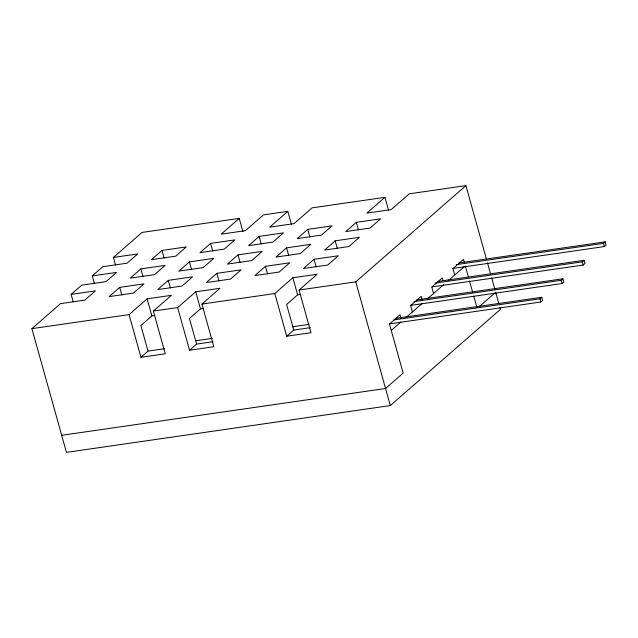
<?xml version="1.0" encoding="UTF-8"?>
<svg xmlns="http://www.w3.org/2000/svg" width="638" height="638" viewBox="0 0 638 638"><rect width="100%" height="100%" fill="white"/><g stroke="black" fill="none" stroke-linecap="round" stroke-linejoin="round"><path stroke-width="0.96" d="M499.937 307.452L500.463 309.35L390.304 405.569L66.448 452.374L31.9 328.65L60.538 303.632L84.83 300.123L95.405 290.888L71.121 294.397L73.234 301.981M71.121 294.397L81.696 285.162L105.98 281.645L116.555 272.41L92.271 275.919L94.384 283.503M92.271 275.919L102.846 266.684L127.129 263.175L137.712 253.94L113.42 257.449L115.534 265.033M113.42 257.449L142.059 232.431L239.218 218.387L242.926 231.666M119.697 287.379L109.122 296.614L133.414 293.105L143.989 283.862L119.697 287.379L121.81 294.963M140.846 268.901L130.272 278.136L154.563 274.627L165.138 265.392L140.846 268.901L142.968 276.485M161.996 250.431L151.421 259.666L175.713 256.157L186.288 246.914L161.996 250.431L164.118 258.015M129.059 314.606L147.123 298.831L171.415 295.322L153.343 311.097L165.258 353.763L140.966 357.272L129.059 314.606L31.9 328.65M168.273 280.353L157.698 289.588L181.989 286.079L192.564 276.844L168.273 280.353L170.394 287.937M189.422 261.883L178.847 271.118L203.139 267.609L213.714 258.374L189.422 261.883L191.544 269.467M210.58 243.405L199.997 252.648L224.289 249.131L234.864 239.896L210.58 243.405L212.693 250.989M239.218 218.387L221.155 234.17L245.439 230.661L263.51 214.878L287.794 211.369L291.502 224.64M154.803 315.475L151.892 315.898L140.87 325.516L148.016 351.115L140.966 357.272M177.635 307.588L195.699 291.805L219.99 288.296L201.927 304.079L213.834 346.737L189.55 350.254L177.635 307.588L153.343 311.097M216.856 273.335L206.281 282.57L230.565 279.061L241.14 269.826L216.856 273.335L218.97 280.919M238.006 254.857L227.431 264.1L251.715 260.583L262.29 251.348L238.006 254.857L240.119 262.441M259.156 236.387L248.581 245.622L272.873 242.113L283.447 232.878L259.156 236.387L261.269 243.971M287.794 211.369L269.73 227.152L294.022 223.643L312.086 207.86L384.953 197.325L388.662 210.604M203.378 308.449L200.468 308.872L189.454 318.498L196.6 344.089L189.55 350.254M265.432 266.317L254.857 275.552L279.149 272.043L289.724 262.8L265.432 266.317L267.553 273.901M286.582 247.839L276.007 257.074L300.299 253.565L310.873 244.33L286.582 247.839L288.703 255.423M307.731 229.369L297.156 238.604L321.448 235.095L332.023 225.852L307.731 229.369L309.853 236.953M274.795 293.544L292.858 277.769L317.15 274.26L299.086 290.035L310.993 332.701L286.701 336.21L274.795 293.544L201.927 304.079M314.008 259.291L303.433 268.526L327.725 265.017L338.299 255.782L314.008 259.291L316.129 266.875M335.165 240.821L324.582 250.056L348.874 246.547L359.449 237.312L335.165 240.821L337.279 248.405M356.315 222.343L345.74 231.586L370.024 228.069L380.599 218.834L356.315 222.343L358.428 229.927M384.953 197.325L366.89 213.108L391.174 209.599L409.245 193.816L465.915 185.626L486.395 258.956M300.538 294.413L297.627 294.836L286.606 304.454L293.759 330.053L286.701 336.21M299.086 290.035L355.757 281.844L465.915 185.626M391.254 330.444L400.975 321.951M406.055 317.517L421.909 303.664M427.141 299.094L443.593 284.723M448.362 280.568L464.528 266.437M479.409 306.511L495.694 292.284L498.876 303.664M393.766 319.933L539.995 298.799L541.758 297.26L542.651 300.458L540.888 301.997L389.754 323.841M413.934 301.599L561.145 280.329L562.907 278.782L563.801 281.988L562.038 283.527L410.904 305.371M435.084 283.128L582.295 261.851L584.057 260.312L584.95 263.51L583.188 265.049L432.054 286.893M456.234 264.65L603.444 243.381L605.207 241.842L606.1 245.04L604.338 246.579L452.222 268.558M458.977 262.968L605.207 241.842M437.827 281.446L584.057 260.312M416.678 299.916L562.907 278.782M195.754 340.772L212.494 338.355M292.252 326.823L308.991 324.407M148.016 351.115L164.532 348.723M196.6 344.089L213.116 341.705M293.759 330.053L310.275 327.661M395.528 318.394L541.758 297.26M61.679 435.307L385.535 388.502L403.16 373.11L389.467 324.048L400.042 314.805L401.063 318.466M603.444 243.381L604.338 246.579M582.295 261.851L583.188 265.049M561.145 280.329L562.038 283.527M539.995 298.799L540.888 301.997M487.456 262.76L490.646 274.188M491.707 278.001L494.897 289.429M464.281 262.218L463.491 259.387L452.916 268.622L454.703 275.026M465.333 265.99L468.499 277.315M469.512 280.959L472.694 292.332M473.747 296.128L476.929 307.508M443.107 280.6L442.341 277.857L431.766 287.1L433.553 293.496M422.212 299.996L421.192 296.335L410.617 305.57L412.403 311.974M355.757 281.844L390.304 405.569M292.858 277.769L297.627 294.836M195.699 291.805L200.468 308.872M147.123 298.831L151.892 315.898"/></g></svg>
